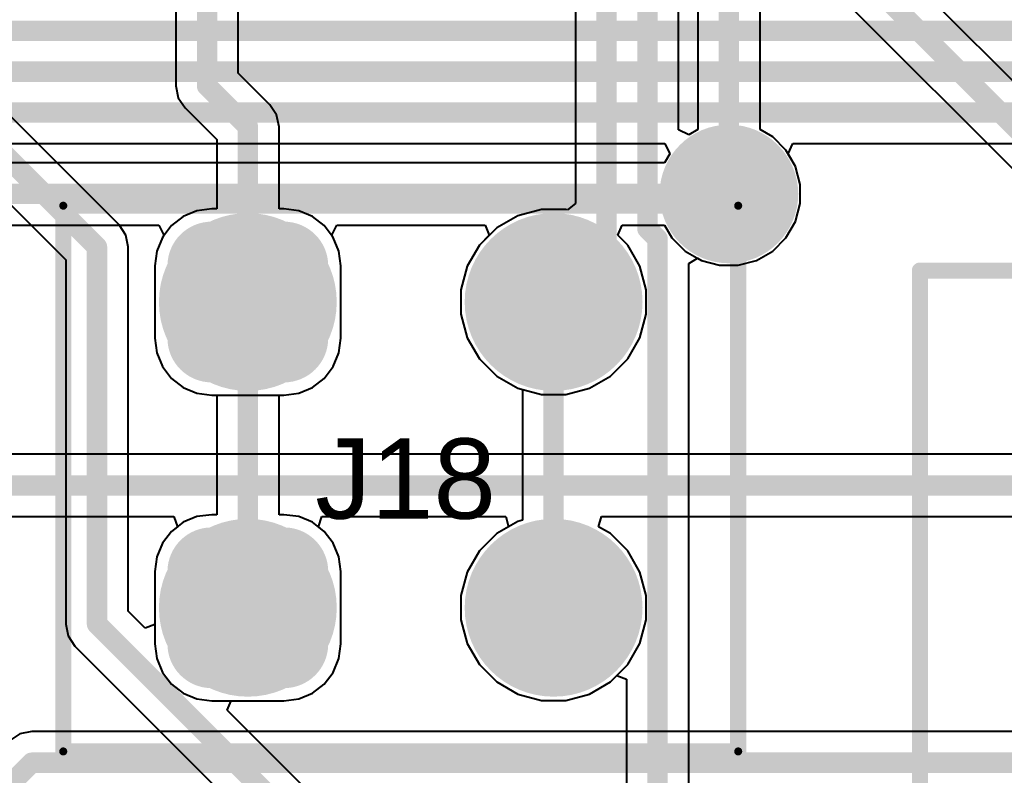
# Model space of a CAD drawing. Header units: inches. Extents: x -8.09 to -2.28, y -0.1 to 6.11.
# Drawn here: x -3.5419 to -3.0589, y 0.6678 to 1.0385 of the extents above; entities that cross this region are included whole.
import ezdxf

# ---------------------------------------------------------------- set-up
doc = ezdxf.new("R2010")
doc.units = ezdxf.units.IN
doc.header["$MEASUREMENT"] = 0
for name, color, linetype in [('BottomLayer', 5, 'Continuous'), ('BottomSolder', 6, 'Continuous'), ('InternalPlane1', 76, 'Continuous'), ('InternalPlane2', 16, 'Continuous'), ('Mechanical3', 76, 'Continuous'), ('Mechanical5', 56, 'Continuous'), ('MultiLayer', 9, 'Continuous'), ('PadHoleLayer', 156, 'Continuous'), ('TopLayer', 1, 'Continuous'), ('TopOverlay', 2, 'Continuous'), ('TopSolder', 216, 'Continuous'), ('ViaHoleLayer', 16, 'Continuous')]:
    doc.layers.add(name, color=color, linetype=linetype)
doc.styles.add('Arial', font='', dxfattribs={"height": 0.2})
doc.styles.get('Arial').set_extended_font_data('Arial')

# ---------------------------------------------------------------- blocks, each defined once
blk = doc.blocks.new('691307300002_102')
at = {"layer": 'BottomLayer'}
h = blk.add_hatch(color=5, dxfattribs=at)
edge = h.paths.add_edge_path()
edge.add_arc((-0.09272, 0.10433), 0.01772, 90, 180)
edge.add_line((-0.11043, 0.10433), (-0.11043, 0.0689))
edge.add_arc((-0.09272, 0.0689), 0.01772, 180, 270)
edge.add_line((-0.09272, 0.05118), (-0.05728, 0.05118))
edge.add_arc((-0.05728, 0.0689), 0.01772, 270, 360)
edge.add_line((-0.03957, 0.0689), (-0.03957, 0.10433))
edge.add_arc((-0.05728, 0.10433), 0.01772, 0, 90)
edge.add_line((-0.05728, 0.12205), (-0.09272, 0.12205))
h = blk.add_hatch(color=5, dxfattribs=at)
edge = h.paths.add_edge_path()
edge.add_arc((0.075, 0.08662), 0.03543, 0, 360)
h = blk.add_hatch(color=5, dxfattribs=at)
edge = h.paths.add_edge_path()
edge.add_arc((-0.09272, -0.04567), 0.01772, 90, 180)
edge.add_line((-0.11043, -0.04567), (-0.11043, -0.0811))
edge.add_arc((-0.09272, -0.0811), 0.01772, 180, 270)
edge.add_line((-0.09272, -0.09882), (-0.05728, -0.09882))
edge.add_arc((-0.05728, -0.0811), 0.01772, 270, 360)
edge.add_line((-0.03957, -0.0811), (-0.03957, -0.04567))
edge.add_arc((-0.05728, -0.04567), 0.01772, 0, 90)
edge.add_line((-0.05728, -0.02795), (-0.09272, -0.02795))
h = blk.add_hatch(color=5, dxfattribs=at)
edge = h.paths.add_edge_path()
edge.add_arc((0.075, -0.06338), 0.03543, 0, 360)
at = {"layer": 'BottomSolder'}
h = blk.add_hatch(color=6, dxfattribs=at)
edge = h.paths.add_edge_path()
edge.add_arc((-0.09272, 0.10433), 0.02172, 90, 180)
edge.add_line((-0.11443, 0.10433), (-0.11443, 0.0689))
edge.add_arc((-0.09272, 0.0689), 0.02172, 180, 270)
edge.add_line((-0.09272, 0.04718), (-0.05728, 0.04718))
edge.add_arc((-0.05728, 0.0689), 0.02172, 270, 360)
edge.add_line((-0.03557, 0.0689), (-0.03557, 0.10433))
edge.add_arc((-0.05728, 0.10433), 0.02172, 0, 90)
edge.add_line((-0.05728, 0.12605), (-0.09272, 0.12605))
h = blk.add_hatch(color=6, dxfattribs=at)
edge = h.paths.add_edge_path()
edge.add_arc((0.075, 0.08662), 0.03943, 0, 360)
h = blk.add_hatch(color=6, dxfattribs=at)
edge = h.paths.add_edge_path()
edge.add_arc((-0.09272, -0.04567), 0.02172, 90, 180)
edge.add_line((-0.11443, -0.04567), (-0.11443, -0.0811))
edge.add_arc((-0.09272, -0.0811), 0.02172, 180, 270)
edge.add_line((-0.09272, -0.10282), (-0.05728, -0.10282))
edge.add_arc((-0.05728, -0.0811), 0.02172, 270, 360)
edge.add_line((-0.03557, -0.0811), (-0.03557, -0.04567))
edge.add_arc((-0.05728, -0.04567), 0.02172, 0, 90)
edge.add_line((-0.05728, -0.02395), (-0.09272, -0.02395))
h = blk.add_hatch(color=6, dxfattribs=at)
edge = h.paths.add_edge_path()
edge.add_arc((0.075, -0.06338), 0.03943, 0, 360)
at = {"layer": 'InternalPlane1'}
h = blk.add_hatch(color=76, dxfattribs=at)
edge = h.paths.add_edge_path()
edge.add_arc((-0.075, 0.08662), 0.04362, 0, 360)
h = blk.add_hatch(color=76, dxfattribs=at)
edge = h.paths.add_edge_path()
edge.add_arc((0.075, 0.08662), 0.04362, 0, 360)
h = blk.add_hatch(color=76, dxfattribs=at)
edge = h.paths.add_edge_path()
edge.add_arc((-0.075, -0.06338), 0.04362, 0, 360)
h = blk.add_hatch(color=76, dxfattribs=at)
edge = h.paths.add_edge_path()
edge.add_arc((0.075, -0.06338), 0.04362, 0, 360)
at = {"layer": 'InternalPlane2'}
h = blk.add_hatch(color=16, dxfattribs=at)
edge = h.paths.add_edge_path()
edge.add_arc((-0.075, 0.08662), 0.04362, 0, 360)
h = blk.add_hatch(color=16, dxfattribs=at)
edge = h.paths.add_edge_path()
edge.add_arc((0.075, 0.08662), 0.04362, 0, 360)
h = blk.add_hatch(color=16, dxfattribs=at)
edge = h.paths.add_edge_path()
edge.add_arc((-0.075, -0.06338), 0.04362, 0, 360)
h = blk.add_hatch(color=16, dxfattribs=at)
edge = h.paths.add_edge_path()
edge.add_arc((0.075, -0.06338), 0.04362, 0, 360)
at = {"layer": 'MultiLayer'}
h = blk.add_hatch(color=9, dxfattribs=at)
edge = h.paths.add_edge_path()
edge.add_arc((-0.09272, 0.10433), 0.01772, 90, 180)
edge.add_line((-0.11043, 0.10433), (-0.11043, 0.0689))
edge.add_arc((-0.09272, 0.0689), 0.01772, 180, 270)
edge.add_line((-0.09272, 0.05118), (-0.05728, 0.05118))
edge.add_arc((-0.05728, 0.0689), 0.01772, 270, 360)
edge.add_line((-0.03957, 0.0689), (-0.03957, 0.10433))
edge.add_arc((-0.05728, 0.10433), 0.01772, 0, 90)
edge.add_line((-0.05728, 0.12205), (-0.09272, 0.12205))
h = blk.add_hatch(color=9, dxfattribs=at)
edge = h.paths.add_edge_path()
edge.add_arc((0.075, 0.08662), 0.03543, 0, 360)
h = blk.add_hatch(color=9, dxfattribs=at)
edge = h.paths.add_edge_path()
edge.add_arc((-0.09272, -0.04567), 0.01772, 90, 180)
edge.add_line((-0.11043, -0.04567), (-0.11043, -0.0811))
edge.add_arc((-0.09272, -0.0811), 0.01772, 180, 270)
edge.add_line((-0.09272, -0.09882), (-0.05728, -0.09882))
edge.add_arc((-0.05728, -0.0811), 0.01772, 270, 360)
edge.add_line((-0.03957, -0.0811), (-0.03957, -0.04567))
edge.add_arc((-0.05728, -0.04567), 0.01772, 0, 90)
edge.add_line((-0.05728, -0.02795), (-0.09272, -0.02795))
h = blk.add_hatch(color=9, dxfattribs=at)
edge = h.paths.add_edge_path()
edge.add_arc((0.075, -0.06338), 0.03543, 0, 360)
at = {"layer": 'PadHoleLayer'}
h = blk.add_hatch(color=156, dxfattribs=at)
edge = h.paths.add_edge_path()
edge.add_arc((-0.075, 0.08662), 0.02362, 0, 360)
h = blk.add_hatch(color=156, dxfattribs=at)
edge = h.paths.add_edge_path()
edge.add_arc((0.075, 0.08662), 0.02362, 0, 360)
h = blk.add_hatch(color=156, dxfattribs=at)
edge = h.paths.add_edge_path()
edge.add_arc((-0.075, -0.06338), 0.02362, 0, 360)
h = blk.add_hatch(color=156, dxfattribs=at)
edge = h.paths.add_edge_path()
edge.add_arc((0.075, -0.06338), 0.02362, 0, 360)
at = {"layer": 'TopLayer'}
h = blk.add_hatch(color=1, dxfattribs=at)
edge = h.paths.add_edge_path()
edge.add_arc((-0.09272, 0.10433), 0.01772, 90, 180)
edge.add_line((-0.11043, 0.10433), (-0.11043, 0.0689))
edge.add_arc((-0.09272, 0.0689), 0.01772, 180, 270)
edge.add_line((-0.09272, 0.05118), (-0.05728, 0.05118))
edge.add_arc((-0.05728, 0.0689), 0.01772, 270, 360)
edge.add_line((-0.03957, 0.0689), (-0.03957, 0.10433))
edge.add_arc((-0.05728, 0.10433), 0.01772, 0, 90)
edge.add_line((-0.05728, 0.12205), (-0.09272, 0.12205))
h = blk.add_hatch(color=1, dxfattribs=at)
edge = h.paths.add_edge_path()
edge.add_arc((0.075, 0.08662), 0.03543, 0, 360)
h = blk.add_hatch(color=1, dxfattribs=at)
edge = h.paths.add_edge_path()
edge.add_arc((-0.09272, -0.04567), 0.01772, 90, 180)
edge.add_line((-0.11043, -0.04567), (-0.11043, -0.0811))
edge.add_arc((-0.09272, -0.0811), 0.01772, 180, 270)
edge.add_line((-0.09272, -0.09882), (-0.05728, -0.09882))
edge.add_arc((-0.05728, -0.0811), 0.01772, 270, 360)
edge.add_line((-0.03957, -0.0811), (-0.03957, -0.04567))
edge.add_arc((-0.05728, -0.04567), 0.01772, 0, 90)
edge.add_line((-0.05728, -0.02795), (-0.09272, -0.02795))
h = blk.add_hatch(color=1, dxfattribs=at)
edge = h.paths.add_edge_path()
edge.add_arc((0.075, -0.06338), 0.03543, 0, 360)
at = {"layer": 'TopSolder'}
h = blk.add_hatch(color=216, dxfattribs=at)
edge = h.paths.add_edge_path()
edge.add_arc((-0.09272, 0.10433), 0.02172, 90, 180)
edge.add_line((-0.11443, 0.10433), (-0.11443, 0.0689))
edge.add_arc((-0.09272, 0.0689), 0.02172, 180, 270)
edge.add_line((-0.09272, 0.04718), (-0.05728, 0.04718))
edge.add_arc((-0.05728, 0.0689), 0.02172, 270, 360)
edge.add_line((-0.03557, 0.0689), (-0.03557, 0.10433))
edge.add_arc((-0.05728, 0.10433), 0.02172, 0, 90)
edge.add_line((-0.05728, 0.12605), (-0.09272, 0.12605))
h = blk.add_hatch(color=216, dxfattribs=at)
edge = h.paths.add_edge_path()
edge.add_arc((0.075, 0.08662), 0.03943, 0, 360)
h = blk.add_hatch(color=216, dxfattribs=at)
edge = h.paths.add_edge_path()
edge.add_arc((-0.09272, -0.04567), 0.02172, 90, 180)
edge.add_line((-0.11443, -0.04567), (-0.11443, -0.0811))
edge.add_arc((-0.09272, -0.0811), 0.02172, 180, 270)
edge.add_line((-0.09272, -0.10282), (-0.05728, -0.10282))
edge.add_arc((-0.05728, -0.0811), 0.02172, 270, 360)
edge.add_line((-0.03557, -0.0811), (-0.03557, -0.04567))
edge.add_arc((-0.05728, -0.04567), 0.02172, 0, 90)
edge.add_line((-0.05728, -0.02395), (-0.09272, -0.02395))
h = blk.add_hatch(color=216, dxfattribs=at)
edge = h.paths.add_edge_path()
edge.add_arc((0.075, -0.06338), 0.03943, 0, 360)
at = {"layer": 'Mechanical5'}
for points in [[(-0.16555, 0.13386, 0.00394, 0.00394, 0), (0.16555, 0.13386, 0.00394, 0.00394, 0)], [(-0.16555, -0.13386, 0.00394, 0.00394, 0), (-0.16555, 0.13386, 0.00394, 0.00394, 0)], [(0.16555, -0.13386, 0.00394, 0.00394, 0), (0.16555, 0.13386, 0.00394, 0.00394, 0)], [(-0.16555, -0.13386, 0.00394, 0.00394, 0), (0.16555, -0.13386, 0.00394, 0.00394, 0)]]:
    blk.add_lwpolyline(points, format="xyseb", dxfattribs=at)
for points in [[(-0.16654, 0.13386, 0.00197, 0.00197, 1), (-0.16457, 0.13386, 0.00197, 0.00197, 1)], [(-0.16654, 0.13386, 0.00197, 0.00197, 1), (-0.16457, 0.13386, 0.00197, 0.00197, 1)], [(0.16457, 0.13386, 0.00197, 0.00197, 1), (0.16654, 0.13386, 0.00197, 0.00197, 1)], [(0.16457, 0.13386, 0.00197, 0.00197, 1), (0.16654, 0.13386, 0.00197, 0.00197, 1)], [(-0.16654, -0.13386, 0.00197, 0.00197, 1), (-0.16457, -0.13386, 0.00197, 0.00197, 1)], [(-0.16654, -0.13386, 0.00197, 0.00197, 1), (-0.16457, -0.13386, 0.00197, 0.00197, 1)], [(0.16457, -0.13386, 0.00197, 0.00197, 1), (0.16654, -0.13386, 0.00197, 0.00197, 1)], [(0.16457, -0.13386, 0.00197, 0.00197, 1), (0.16654, -0.13386, 0.00197, 0.00197, 1)]]:
    blk.add_lwpolyline(points, format="xyseb", close=True, dxfattribs=at)
at = {"layer": 'TopOverlay'}
for points in [[(-0.16555, -0.13386, 0.00787, 0.00787, 0), (-0.16555, 0.13386, 0.00787, 0.00787, 0)], [(-0.16555, 0.13386, 0.00787, 0.00787, 0), (0.16555, 0.13386, 0.00787, 0.00787, 0)], [(0.16555, -0.13386, 0.00787, 0.00787, 0), (0.16555, 0.13386, 0.00787, 0.00787, 0)], [(-0.16555, -0.13386, 0.00787, 0.00787, 0), (0.16555, -0.13386, 0.00787, 0.00787, 0)]]:
    blk.add_lwpolyline(points, format="xyseb", dxfattribs=at)
for points in [[(-0.16752, 0.13386, 0.00394, 0.00394, 1), (-0.16358, 0.13386, 0.00394, 0.00394, 1)], [(-0.16752, 0.13386, 0.00394, 0.00394, 1), (-0.16358, 0.13386, 0.00394, 0.00394, 1)], [(0.16358, 0.13386, 0.00394, 0.00394, 1), (0.16752, 0.13386, 0.00394, 0.00394, 1)], [(0.16358, 0.13386, 0.00394, 0.00394, 1), (0.16752, 0.13386, 0.00394, 0.00394, 1)], [(-0.16752, -0.13386, 0.00394, 0.00394, 1), (-0.16358, -0.13386, 0.00394, 0.00394, 1)], [(-0.16752, -0.13386, 0.00394, 0.00394, 1), (-0.16358, -0.13386, 0.00394, 0.00394, 1)], [(0.16358, -0.13386, 0.00394, 0.00394, 1), (0.16752, -0.13386, 0.00394, 0.00394, 1)], [(0.16358, -0.13386, 0.00394, 0.00394, 1), (0.16752, -0.13386, 0.00394, 0.00394, 1)]]:
    blk.add_lwpolyline(points, format="xyseb", close=True, dxfattribs=at)
at = {"layer": 'Mechanical3', "style": 'Arial'}
blk.add_text('J18', height=0.03937, dxfattribs=at).set_placement((-0.04199, -0.01968))
blk = doc.blocks.new('FP_85502_5005_MFG_106')
at = {"layer": 'Mechanical5'}
for points in [[(-0.34331, -0.36516, 0.00787, 0.00787, 0), (-0.34331, 0.48937, 0.00787, 0.00787, 0)], [(-0.34331, 0.48937, 0.00787, 0.00787, 0), (0.34331, 0.48937, 0.00787, 0.00787, 0)]]:
    blk.add_lwpolyline(points, format="xyseb", dxfattribs=at)
blk.add_lwpolyline([(-0.34527, 0.48937, 0.00394, 0.00394, 1), (-0.34134, 0.48937, 0.00394, 0.00394, 1)], format="xyseb", close=True, dxfattribs=at)
blk.add_lwpolyline([(-0.34527, 0.48937, 0.00394, 0.00394, 1), (-0.34134, 0.48937, 0.00394, 0.00394, 1)], format="xyseb", close=True, dxfattribs=at)

msp = doc.modelspace()

# ---------------------------------------------------------------- hatches: boundary and pattern name
at = {"layer": 'BottomLayer'}
h = msp.add_hatch(color=5, dxfattribs=at)
edge = h.paths.add_edge_path()
edge.add_arc((-3.194, 0.953), 0.025, 0, 360)
at = {"layer": 'BottomSolder'}
h = msp.add_hatch(color=6, dxfattribs=at)
edge = h.paths.add_edge_path()
edge.add_arc((-3.194, 0.953), 0.029, 0, 360)
at = {"layer": 'InternalPlane1'}
h = msp.add_hatch(color=76, dxfattribs=at)
edge = h.paths.add_edge_path()
edge.add_arc((-3.194, 0.953), 0.034, 0, 360)
at = {"layer": 'InternalPlane2'}
h = msp.add_hatch(color=16, dxfattribs=at)
edge = h.paths.add_edge_path()
edge.add_arc((-3.194, 0.953), 0.034, 0, 360)
at = {"layer": 'TopLayer'}
h = msp.add_hatch(color=1, dxfattribs=at)
edge = h.paths.add_edge_path()
edge.add_arc((-3.194, 0.953), 0.025, 0, 360)
at = {"layer": 'TopSolder'}
h = msp.add_hatch(color=216, dxfattribs=at)
edge = h.paths.add_edge_path()
edge.add_arc((-3.194, 0.953), 0.029, 0, 360)
at = {"layer": 'ViaHoleLayer'}
h = msp.add_hatch(color=16, dxfattribs=at)
edge = h.paths.add_edge_path()
edge.add_arc((-3.194, 0.953), 0.014, 0, 360)

# ---------------------------------------------------------------- linework, layer by layer
at = {"layer": 'BottomLayer'}
for p, q in [((-3.8306, 0.97771), (-3.2254, 0.97771)), ((-3.2254, 0.97771), (-3.22304, 0.97271)), ((-3.16496, 0.97271), (-3.1626, 0.97771)), ((-3.1626, 0.97771), (-2.877, 0.97771)), ((-3.22304, 0.97271), (-3.22558, 0.96829)), ((-3.16139, 0.96651), (-3.16496, 0.97271)), ((-3.22558, 0.96829), (-3.83042, 0.96829)), ((-3.159, 0.95761), (-3.16139, 0.96651)), ((-3.159, 0.94839), (-3.159, 0.95761)), ((-3.16139, 0.93949), (-3.159, 0.94839)), ((-3.56714, 0.93771), (-3.47362, 0.93771)), ((-3.47362, 0.93771), (-3.47115, 0.93271)), ((-3.38885, 0.93271), (-3.38638, 0.93771)), ((-3.38638, 0.93771), (-3.31362, 0.93771)), ((-3.31362, 0.93771), (-3.31155, 0.93271)), ((-3.24845, 0.93271), (-3.24638, 0.93771)), ((-3.24638, 0.93771), (-3.22558, 0.93771)), ((-3.22558, 0.93771), (-3.22201, 0.93151)), ((-3.16599, 0.93151), (-3.16139, 0.93949)), ((-3.47115, 0.93271), (-3.47193, 0.93169)), ((-3.38807, 0.93169), (-3.38885, 0.93271)), ((-3.31155, 0.93271), (-3.31636, 0.9279)), ((-3.24364, 0.9279), (-3.24845, 0.93271)), ((-3.47193, 0.93169), (-3.47472, 0.92495)), ((-3.38528, 0.92495), (-3.38807, 0.93169)), ((-3.31636, 0.9279), (-3.32234, 0.91754)), ((-3.23766, 0.91754), (-3.24364, 0.9279)), ((-3.22201, 0.93151), (-3.21549, 0.92499)), ((-3.17251, 0.92499), (-3.16599, 0.93151)), ((-3.47472, 0.92495), (-3.47567, 0.91772)), ((-3.38433, 0.91772), (-3.38528, 0.92495)), ((-3.21549, 0.92499), (-3.20751, 0.92039)), ((-3.18049, 0.92039), (-3.17251, 0.92499)), ((-3.20751, 0.92039), (-3.19861, 0.918)), ((-3.19861, 0.918), (-3.18939, 0.918)), ((-3.18939, 0.918), (-3.18049, 0.92039)), ((-3.47567, 0.91772), (-3.47567, 0.88228)), ((-3.38433, 0.88228), (-3.38433, 0.91772)), ((-3.32234, 0.91754), (-3.32543, 0.90598)), ((-3.23457, 0.90598), (-3.23766, 0.91754)), ((-3.32543, 0.90598), (-3.32543, 0.89402)), ((-3.23457, 0.89402), (-3.23457, 0.90598)), ((-3.32543, 0.89402), (-3.32234, 0.88246)), ((-3.23766, 0.88246), (-3.23457, 0.89402)), ((-3.47567, 0.88228), (-3.47472, 0.87505)), ((-3.38528, 0.87505), (-3.38433, 0.88228)), ((-3.32234, 0.88246), (-3.31636, 0.8721)), ((-3.24364, 0.8721), (-3.23766, 0.88246)), ((-3.47472, 0.87505), (-3.47193, 0.86831)), ((-3.38807, 0.86831), (-3.38528, 0.87505)), ((-3.31636, 0.8721), (-3.3079, 0.86364)), ((-3.2521, 0.86364), (-3.24364, 0.8721)), ((-3.47193, 0.86831), (-3.46748, 0.86252)), ((-3.39252, 0.86252), (-3.38807, 0.86831)), ((-3.46748, 0.86252), (-3.46169, 0.85807)), ((-3.39831, 0.85807), (-3.39252, 0.86252)), ((-3.3079, 0.86364), (-3.29754, 0.85766)), ((-3.26246, 0.85766), (-3.2521, 0.86364)), ((-3.46169, 0.85807), (-3.45495, 0.85528)), ((-3.45495, 0.85528), (-3.44772, 0.85433)), ((-3.41228, 0.85433), (-3.40505, 0.85528)), ((-3.40505, 0.85528), (-3.39831, 0.85807)), ((-3.29754, 0.85766), (-3.28598, 0.85457)), ((-3.27402, 0.85457), (-3.26246, 0.85766)), ((-3.44772, 0.85433), (-3.41228, 0.85433)), ((-3.28598, 0.85457), (-3.27402, 0.85457)), ((-2.89233, 0.82529), (-3.85244, 0.82529)), ((-3.66854, 0.79471), (-3.46629, 0.79471)), ((-3.46629, 0.79471), (-3.46459, 0.78971)), ((-3.39541, 0.78971), (-3.39371, 0.79471)), ((-3.39371, 0.79471), (-3.30343, 0.79471)), ((-3.30343, 0.79471), (-3.30209, 0.78971)), ((-3.25791, 0.78971), (-3.25657, 0.79471)), ((-3.25657, 0.79471), (-2.886, 0.79471)), ((-3.46748, 0.78748), (-3.47193, 0.78169)), ((-3.46459, 0.78971), (-3.46748, 0.78748)), ((-3.39252, 0.78748), (-3.39541, 0.78971)), ((-3.38807, 0.78169), (-3.39252, 0.78748)), ((-3.30209, 0.78971), (-3.3079, 0.78636)), ((-3.2521, 0.78636), (-3.25791, 0.78971)), ((-3.3079, 0.78636), (-3.31636, 0.7779)), ((-3.24364, 0.7779), (-3.2521, 0.78636)), ((-3.47193, 0.78169), (-3.47472, 0.77495)), ((-3.38528, 0.77495), (-3.38807, 0.78169)), ((-3.31636, 0.7779), (-3.32234, 0.76754)), ((-3.23766, 0.76754), (-3.24364, 0.7779)), ((-3.47472, 0.77495), (-3.47567, 0.76772)), ((-3.38433, 0.76772), (-3.38528, 0.77495)), ((-3.47567, 0.76772), (-3.47567, 0.73228)), ((-3.38433, 0.73228), (-3.38433, 0.76772)), ((-3.32234, 0.76754), (-3.32543, 0.75598)), ((-3.23457, 0.75598), (-3.23766, 0.76754)), ((-3.32543, 0.75598), (-3.32543, 0.74402)), ((-3.23457, 0.74402), (-3.23457, 0.75598)), ((-3.32543, 0.74402), (-3.32234, 0.73246)), ((-3.23766, 0.73246), (-3.23457, 0.74402)), ((-3.47567, 0.73228), (-3.47472, 0.72505)), ((-3.38528, 0.72505), (-3.38433, 0.73228)), ((-3.32234, 0.73246), (-3.31636, 0.7221)), ((-3.24364, 0.7221), (-3.23766, 0.73246)), ((-3.47472, 0.72505), (-3.47193, 0.71831)), ((-3.38807, 0.71831), (-3.38528, 0.72505)), ((-3.31636, 0.7221), (-3.3079, 0.71364)), ((-3.2521, 0.71364), (-3.24364, 0.7221)), ((-3.47193, 0.71831), (-3.46748, 0.71252)), ((-3.39252, 0.71252), (-3.38807, 0.71831)), ((-3.46748, 0.71252), (-3.46169, 0.70807)), ((-3.39831, 0.70807), (-3.39252, 0.71252)), ((-3.3079, 0.71364), (-3.29754, 0.70766)), ((-3.26246, 0.70766), (-3.2521, 0.71364)), ((-3.46169, 0.70807), (-3.45495, 0.70528)), ((-3.45495, 0.70528), (-3.44772, 0.70433)), ((-3.41228, 0.70433), (-3.40505, 0.70528)), ((-3.40505, 0.70528), (-3.39831, 0.70807)), ((-3.29754, 0.70766), (-3.28598, 0.70457)), ((-3.27402, 0.70457), (-3.26246, 0.70766)), ((-3.44772, 0.70433), (-3.41228, 0.70433)), ((-3.28598, 0.70457), (-3.27402, 0.70457)), ((-3.54185, 0.68813), (-3.54681, 0.68481)), ((-3.536, 0.68929), (-3.54185, 0.68813)), ((-2.896, 0.68929), (-3.536, 0.68929))]:
    msp.add_line(p, q, dxfattribs=at)
for points in [[(-4.10012, 1.033, 0.01, 0.01, 0), (-3.025, 1.033, 0.01, 0.01, 0)], [(-3.91974, 1.013, 0.01, 0.01, 0), (-2.915, 1.013, 0.01, 0.01, 0)], [(-3.902, 0.993, 0.01, 0.01, 0), (-2.877, 0.993, 0.01, 0.01, 0)], [(-3.862, 0.953, 0.01, 0.01, 0), (-3.194, 0.953, 0.01, 0.01, 0)], [(-4.04, 0.81, 0.01, 0.01, 0), (-2.886, 0.81, 0.01, 0.01, 0)], [(-3.667, 0.543, 0.01, 0.01, 0), (-3.536, 0.674, 0.01, 0.01, 0)], [(-3.536, 0.674, 0.01, 0.01, 0), (-2.896, 0.674, 0.01, 0.01, 0)]]:
    msp.add_lwpolyline(points, format="xyseb", dxfattribs=at)
for points in [[(-3.1965, 0.953, 0.005, 0.005, 1), (-3.1915, 0.953, 0.005, 0.005, 1)], [(-3.5385, 0.674, 0.005, 0.005, 1), (-3.5335, 0.674, 0.005, 0.005, 1)], [(-3.5385, 0.674, 0.005, 0.005, 1), (-3.5335, 0.674, 0.005, 0.005, 1)]]:
    msp.add_lwpolyline(points, format="xyseb", close=True, dxfattribs=at)
at = {"layer": 'TopLayer'}
for p, q in [((-3.21871, 0.9844), (-3.21871, 1.65967)), ((-3.20929, 1.66), (-3.20929, 0.98458)), ((-3.46529, 1.22301), (-3.46529, 1.006)), ((-2.86719, 0.82095), (-3.15871, 1.11247)), ((-3.43471, 1.01233), (-3.43471, 1.09276)), ((-3.26929, 1.09276), (-3.26929, 0.94827)), ((-3.17871, 0.98458), (-3.17871, 1.08268)), ((-3.17409, 1.0846), (-2.89329, 0.8038)), ((-3.49319, 0.93781), (-3.56671, 1.01133)), ((-3.41919, 0.99681), (-3.43471, 1.01233)), ((-3.46529, 1.006), (-3.46413, 1.00015)), ((-3.46413, 1.00015), (-3.46081, 0.99519)), ((-3.46081, 0.99519), (-3.44529, 0.97967)), ((-3.41587, 0.99185), (-3.41919, 0.99681)), ((-3.59282, 0.99419), (-3.51929, 0.92066)), ((-3.41471, 0.986), (-3.41587, 0.99185)), ((-3.41471, 0.94567), (-3.41471, 0.986)), ((-3.21371, 0.98204), (-3.21871, 0.9844)), ((-3.20929, 0.98458), (-3.21371, 0.98204)), ((-3.17251, 0.98101), (-3.17871, 0.98458)), ((-3.16599, 0.97449), (-3.17251, 0.98101)), ((-3.44529, 0.97967), (-3.44529, 0.94567)), ((-3.16139, 0.96651), (-3.16599, 0.97449)), ((-3.159, 0.95761), (-3.16139, 0.96651)), ((-3.159, 0.94839), (-3.159, 0.95761)), ((-3.26929, 0.94827), (-3.27326, 0.94523)), ((-3.16139, 0.93949), (-3.159, 0.94839)), ((-3.46169, 0.94193), (-3.46748, 0.93748)), ((-3.45495, 0.94472), (-3.46169, 0.94193)), ((-3.44772, 0.94567), (-3.45495, 0.94472)), ((-3.44529, 0.94567), (-3.44772, 0.94567)), ((-3.41228, 0.94567), (-3.41471, 0.94567)), ((-3.40505, 0.94472), (-3.41228, 0.94567)), ((-3.39831, 0.94193), (-3.40505, 0.94472)), ((-3.39252, 0.93748), (-3.39831, 0.94193)), ((-3.29754, 0.94234), (-3.3079, 0.93636)), ((-3.28598, 0.94543), (-3.29754, 0.94234)), ((-3.27402, 0.94543), (-3.28598, 0.94543)), ((-3.27326, 0.94523), (-3.27402, 0.94543)), ((-3.48987, 0.93284), (-3.49319, 0.93781)), ((-3.46748, 0.93748), (-3.47193, 0.93169)), ((-3.38807, 0.93169), (-3.39252, 0.93748)), ((-3.16599, 0.93151), (-3.16139, 0.93949)), ((-3.48871, 0.92699), (-3.48987, 0.93284)), ((-3.3079, 0.93636), (-3.31636, 0.9279)), ((-3.47193, 0.93169), (-3.47472, 0.92495)), ((-3.38528, 0.92495), (-3.38807, 0.93169)), ((-3.31636, 0.9279), (-3.32234, 0.91754)), ((-3.17251, 0.92499), (-3.16599, 0.93151)), ((-3.48871, 0.74833), (-3.48871, 0.92699)), ((-3.47472, 0.92495), (-3.47567, 0.91772)), ((-3.38433, 0.91772), (-3.38528, 0.92495)), ((-3.18049, 0.92039), (-3.17251, 0.92499)), ((-3.51929, 0.92066), (-3.51929, 0.742)), ((-3.21371, 0.91896), (-3.20938, 0.92146)), ((-3.21371, 0.65658), (-3.21371, 0.91896)), ((-3.20938, 0.92146), (-3.20751, 0.92039)), ((-3.20751, 0.92039), (-3.19861, 0.918)), ((-3.19861, 0.918), (-3.18939, 0.918)), ((-3.18939, 0.918), (-3.18049, 0.92039)), ((-3.47567, 0.91772), (-3.47567, 0.88228)), ((-3.38433, 0.88228), (-3.38433, 0.91772)), ((-3.32234, 0.91754), (-3.32543, 0.90598)), ((-3.32543, 0.90598), (-3.32543, 0.89402)), ((-3.32543, 0.89402), (-3.32234, 0.88246)), ((-3.47567, 0.88228), (-3.47472, 0.87505)), ((-3.38528, 0.87505), (-3.38433, 0.88228)), ((-3.32234, 0.88246), (-3.31636, 0.8721)), ((-3.47472, 0.87505), (-3.47193, 0.86831)), ((-3.38807, 0.86831), (-3.38528, 0.87505)), ((-3.31636, 0.8721), (-3.3079, 0.86364)), ((-3.47193, 0.86831), (-3.46748, 0.86252)), ((-3.39252, 0.86252), (-3.38807, 0.86831)), ((-3.46748, 0.86252), (-3.46169, 0.85807)), ((-3.39831, 0.85807), (-3.39252, 0.86252)), ((-3.3079, 0.86364), (-3.29754, 0.85766)), ((-3.46169, 0.85807), (-3.45495, 0.85528)), ((-3.45495, 0.85528), (-3.44772, 0.85433)), ((-3.41228, 0.85433), (-3.40505, 0.85528)), ((-3.40505, 0.85528), (-3.39831, 0.85807)), ((-3.29754, 0.85766), (-3.29529, 0.85706)), ((-3.29529, 0.85706), (-3.29529, 0.79294)), ((-3.44772, 0.85433), (-3.44529, 0.85433)), ((-3.44529, 0.85433), (-3.44529, 0.79567)), ((-3.41471, 0.79567), (-3.41471, 0.85433)), ((-3.41471, 0.85433), (-3.41228, 0.85433)), ((-3.45495, 0.79472), (-3.46169, 0.79193)), ((-3.44772, 0.79567), (-3.45495, 0.79472)), ((-3.44529, 0.79567), (-3.44772, 0.79567)), ((-3.41228, 0.79567), (-3.41471, 0.79567)), ((-3.40505, 0.79472), (-3.41228, 0.79567)), ((-3.39831, 0.79193), (-3.40505, 0.79472)), ((-3.29754, 0.79234), (-3.3079, 0.78636)), ((-3.29529, 0.79294), (-3.29754, 0.79234)), ((-3.46748, 0.78748), (-3.47193, 0.78169)), ((-3.46169, 0.79193), (-3.46748, 0.78748)), ((-3.39252, 0.78748), (-3.39831, 0.79193)), ((-3.38807, 0.78169), (-3.39252, 0.78748)), ((-3.3079, 0.78636), (-3.31636, 0.7779)), ((-3.47193, 0.78169), (-3.47472, 0.77495)), ((-3.38528, 0.77495), (-3.38807, 0.78169)), ((-3.31636, 0.7779), (-3.32234, 0.76754)), ((-3.47472, 0.77495), (-3.47567, 0.76772)), ((-3.38433, 0.76772), (-3.38528, 0.77495)), ((-3.47567, 0.76772), (-3.47567, 0.74183)), ((-3.38433, 0.73228), (-3.38433, 0.76772)), ((-3.32234, 0.76754), (-3.32543, 0.75598)), ((-3.32543, 0.75598), (-3.32543, 0.74402)), ((-3.48029, 0.73992), (-3.48871, 0.74833)), ((-3.32543, 0.74402), (-3.32234, 0.73246)), ((-3.51929, 0.742), (-3.51813, 0.73615)), ((-3.47567, 0.74183), (-3.48029, 0.73992)), ((-3.51813, 0.73615), (-3.51481, 0.73119)), ((-3.51481, 0.73119), (-3.22293, 0.43931)), ((-3.38528, 0.72505), (-3.38433, 0.73228)), ((-3.32234, 0.73246), (-3.31636, 0.7221)), ((-3.38807, 0.71831), (-3.38528, 0.72505)), ((-3.31636, 0.7221), (-3.3079, 0.71364)), ((-3.39252, 0.71252), (-3.38807, 0.71831)), ((-3.2521, 0.71364), (-3.24891, 0.71683)), ((-3.24891, 0.71683), (-3.24429, 0.71492)), ((-3.24429, 0.71492), (-3.24429, 0.65658)), ((-3.39831, 0.70807), (-3.39252, 0.71252)), ((-3.3079, 0.71364), (-3.29754, 0.70766)), ((-3.26246, 0.70766), (-3.2521, 0.71364)), ((-3.41228, 0.70433), (-3.40505, 0.70528)), ((-3.40505, 0.70528), (-3.39831, 0.70807)), ((-3.29754, 0.70766), (-3.28598, 0.70457)), ((-3.27402, 0.70457), (-3.26246, 0.70766)), ((-3.44008, 0.69971), (-3.43817, 0.70433)), ((-3.43817, 0.70433), (-3.41228, 0.70433)), ((-3.28598, 0.70457), (-3.27402, 0.70457)), ((-3.20579, 0.46541), (-3.44008, 0.69971))]:
    msp.add_line(p, q, dxfattribs=at)
for points in [[(-3.254, 0.926, 0.01, 0.01, 0), (-3.254, 1.774, 0.01, 0.01, 0)], [(-3.234, 0.936, 0.01, 0.01, 0), (-3.234, 1.666, 0.01, 0.01, 0)], [(-3.194, 0.953, 0.01, 0.01, 0), (-3.194, 1.66, 0.01, 0.01, 0)], [(-3.45, 1.006, 0.01, 0.01, 0), (-3.45, 1.225, 0.01, 0.01, 0)], [(-3.174, 1.10614, 0.01, 0.01, 0), (-2.878, 0.81014, 0.01, 0.01, 0)], [(-3.58201, 1.005, 0.01, 0.01, 0), (-3.504, 0.92699, 0.01, 0.01, 0)], [(-3.45, 1.006, 0.01, 0.01, 0), (-3.43, 0.986, 0.01, 0.01, 0)], [(-3.43, 0.9, 0.01, 0.01, 0), (-3.43, 0.986, 0.01, 0.01, 0)], [(-3.234, 0.936, 0.01, 0.01, 0), (-3.229, 0.931, 0.01, 0.01, 0)], [(-3.229, 0.625, 0.01, 0.01, 0), (-3.229, 0.931, 0.01, 0.01, 0)], [(-3.504, 0.742, 0.01, 0.01, 0), (-3.504, 0.92699, 0.01, 0.01, 0)], [(-3.28, 0.9, 0.01, 0.01, 0), (-3.254, 0.926, 0.01, 0.01, 0)], [(-3.43, 0.75, 0.01, 0.01, 0), (-3.43, 0.9, 0.01, 0.01, 0)], [(-3.28, 0.75, 0.01, 0.01, 0), (-3.28, 0.9, 0.01, 0.01, 0)], [(-3.504, 0.742, 0.01, 0.01, 0), (-3.21212, 0.45012, 0.01, 0.01, 0)]]:
    msp.add_lwpolyline(points, format="xyseb", dxfattribs=at)
for points in [[(-3.4525, 1.006, 0.005, 0.005, 1), (-3.4475, 1.006, 0.005, 0.005, 1)], [(-3.4525, 1.006, 0.005, 0.005, 1), (-3.4475, 1.006, 0.005, 0.005, 1)], [(-3.4325, 0.986, 0.005, 0.005, 1), (-3.4275, 0.986, 0.005, 0.005, 1)], [(-3.4325, 0.986, 0.005, 0.005, 1), (-3.4275, 0.986, 0.005, 0.005, 1)], [(-3.1965, 0.953, 0.005, 0.005, 1), (-3.1915, 0.953, 0.005, 0.005, 1)], [(-3.2365, 0.936, 0.005, 0.005, 1), (-3.2315, 0.936, 0.005, 0.005, 1)], [(-3.2365, 0.936, 0.005, 0.005, 1), (-3.2315, 0.936, 0.005, 0.005, 1)], [(-3.2315, 0.931, 0.005, 0.005, 1), (-3.2265, 0.931, 0.005, 0.005, 1)], [(-3.2315, 0.931, 0.005, 0.005, 1), (-3.2265, 0.931, 0.005, 0.005, 1)], [(-3.5065, 0.92699, 0.005, 0.005, 1), (-3.5015, 0.92699, 0.005, 0.005, 1)], [(-3.5065, 0.92699, 0.005, 0.005, 1), (-3.5015, 0.92699, 0.005, 0.005, 1)], [(-3.2565, 0.926, 0.005, 0.005, 1), (-3.2515, 0.926, 0.005, 0.005, 1)], [(-3.2565, 0.926, 0.005, 0.005, 1), (-3.2515, 0.926, 0.005, 0.005, 1)], [(-3.4325, 0.9, 0.005, 0.005, 1), (-3.4275, 0.9, 0.005, 0.005, 1)], [(-3.4325, 0.9, 0.005, 0.005, 1), (-3.4275, 0.9, 0.005, 0.005, 1)], [(-3.2825, 0.9, 0.005, 0.005, 1), (-3.2775, 0.9, 0.005, 0.005, 1)], [(-3.2825, 0.9, 0.005, 0.005, 1), (-3.2775, 0.9, 0.005, 0.005, 1)], [(-3.4325, 0.75, 0.005, 0.005, 1), (-3.4275, 0.75, 0.005, 0.005, 1)], [(-3.2825, 0.75, 0.005, 0.005, 1), (-3.2775, 0.75, 0.005, 0.005, 1)], [(-3.5065, 0.742, 0.005, 0.005, 1), (-3.5015, 0.742, 0.005, 0.005, 1)], [(-3.5065, 0.742, 0.005, 0.005, 1), (-3.5015, 0.742, 0.005, 0.005, 1)]]:
    msp.add_lwpolyline(points, format="xyseb", close=True, dxfattribs=at)

# ---------------------------------------------------------------- block references
for name, p in [('691307300002_102', (-3.355, 0.81338)), ('FP_85502_5005_MFG_106', (-2.75701, 0.42606))]:
    msp.add_blockref(name, p)

doc.saveas('drawing.dxf')
